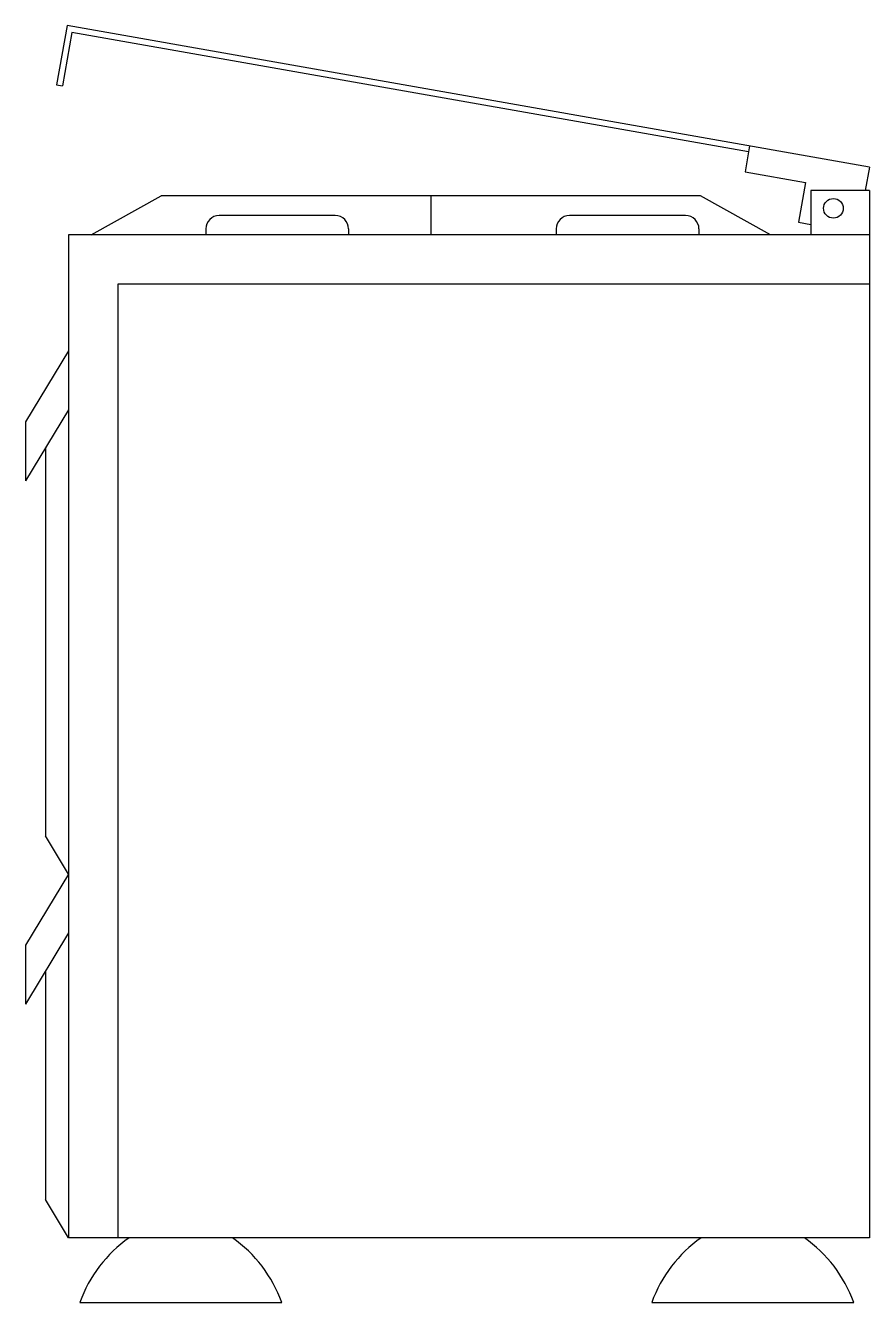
# Model space of a CAD drawing. Header units: millimetres. Extents: x -3019.63 to -3018.997, y 2891.937 to 2892.893.
import ezdxf

# ---------------------------------------------------------------- set-up
doc = ezdxf.new("R2010")
doc.units = ezdxf.units.MM
doc.header["$LTSCALE"] = 10
doc.layers.add('cozinha_fogões', color=2, linetype='Continuous')

msp = doc.modelspace()

# ---------------------------------------------------------------- linework, layer by layer
at = {"layer": 'cozinha_fogões', "color": 1}
for p, q in [((-3019.59862, 2892.89341), (-3019.60647, 2892.8489)), ((-3018.99747, 2892.78741), (-3019.59862, 2892.89341)), ((-3019.59499, 2892.88823), (-3019.60207, 2892.84812)), ((-3019.08805, 2892.79884), (-3019.59499, 2892.88823)), ((-3019.60647, 2892.8489), (-3019.60207, 2892.84812)), ((-3019.08727, 2892.80325), (-3019.0907, 2892.78381)), ((-3018.99747, 2892.78741), (-3019.00057, 2892.76984)), ((-3019.0907, 2892.78381), (-3019.0454, 2892.77582)), ((-3019.0454, 2892.77582), (-3019.05065, 2892.74602)), ((-3019.04145, 2892.76984), (-3019.04145, 2892.73664)), ((-3018.99747, 2892.76984), (-3019.04145, 2892.76984)), ((-3018.99747, 2892.76984), (-3018.99747, 2892.73664)), ((-3019.58067, 2892.73664), (-3019.52805, 2892.76594)), ((-3019.12418, 2892.76594), (-3019.52805, 2892.76594)), ((-3019.32612, 2892.76594), (-3019.32612, 2892.73664)), ((-3019.07156, 2892.73664), (-3019.12418, 2892.76594)), ((-3019.39773, 2892.75105), (-3019.48471, 2892.75105)), ((-3019.13523, 2892.75105), (-3019.22221, 2892.75105)), ((-3019.49471, 2892.74105), (-3019.49471, 2892.73664)), ((-3019.38773, 2892.74105), (-3019.38773, 2892.73664)), ((-3019.23221, 2892.74105), (-3019.23221, 2892.73664)), ((-3019.12523, 2892.74105), (-3019.12523, 2892.73664)), ((-3019.05065, 2892.74602), (-3019.04145, 2892.7444))]:
    msp.add_line(p, q, dxfattribs=at)
at = {"layer": 'cozinha_fogões'}
for p, q in [((-3018.99747, 2892.73664), (-3019.59747, 2892.73664)), ((-3019.59747, 2892.73664), (-3019.59747, 2891.98509)), ((-3018.99747, 2892.73664), (-3018.99747, 2891.98509)), ((-3019.56053, 2892.6997), (-3019.56053, 2891.98509)), ((-3018.99747, 2892.6997), (-3019.56053, 2892.6997)), ((-3019.59747, 2892.6497), (-3019.62976, 2892.59648)), ((-3019.59747, 2892.60559), (-3019.62976, 2892.55237)), ((-3019.62976, 2892.59648), (-3019.62976, 2892.55237)), ((-3019.61487, 2892.57691), (-3019.61487, 2892.28627)), ((-3019.59747, 2892.25758), (-3019.61487, 2892.28627)), ((-3019.59747, 2892.25758), (-3019.62976, 2892.20436)), ((-3019.59747, 2892.21348), (-3019.62976, 2892.16026)), ((-3019.62976, 2892.20436), (-3019.62976, 2892.16026)), ((-3019.61487, 2892.1848), (-3019.61487, 2892.01378)), ((-3019.59747, 2891.98509), (-3019.61487, 2892.01378)), ((-3018.99747, 2891.98509), (-3019.59747, 2891.98509)), ((-3019.58908, 2891.93664), (-3019.43783, 2891.93664)), ((-3019.16055, 2891.93664), (-3019.0093, 2891.93664))]:
    msp.add_line(p, q, dxfattribs=at)
at = {"layer": 'cozinha_fogões', "color": 1}
msp.add_circle((-3019.0245, 2892.75646), 0.00737, dxfattribs=at)
for centre, start, end in [((-3019.48471, 2892.74105), 90, 180), ((-3019.39773, 2892.74105), 0, 90), ((-3019.22221, 2892.74105), 90, 180), ((-3019.13523, 2892.74105), 0, 90)]:
    msp.add_arc(centre, 0.01, start, end, dxfattribs=at)
at = {"layer": 'cozinha_fogões'}
for centre, start, end in [((-3019.49387, 2891.90236), 125.15159, 160.19524), ((-3019.53303, 2891.90236), 19.80476, 54.84841), ((-3019.06534, 2891.90236), 125.15159, 160.19524), ((-3019.1045, 2891.90236), 19.80476, 54.84841)]:
    msp.add_arc(centre, 0.10119, start, end, dxfattribs=at)

doc.saveas('drawing.dxf')
